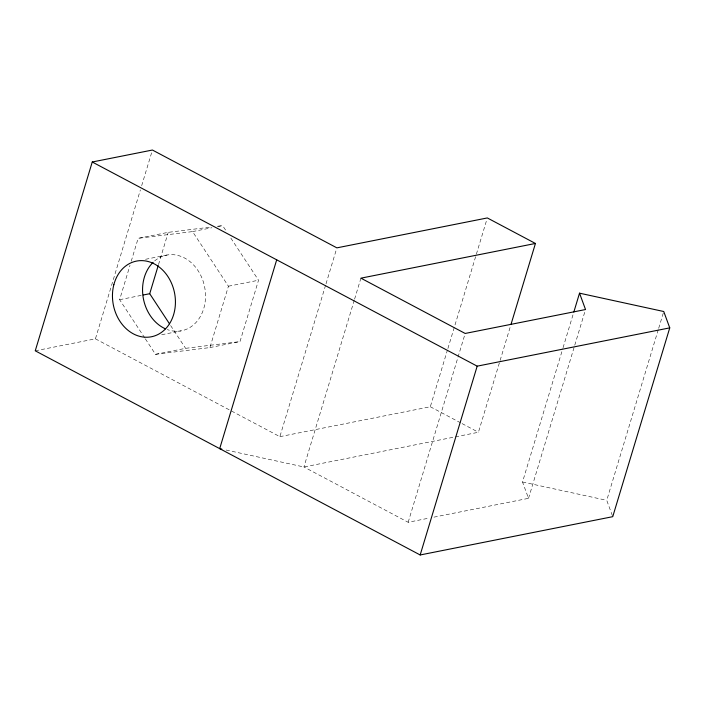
<?xml version="1.0" encoding="UTF-8"?>
<svg xmlns="http://www.w3.org/2000/svg" width="705" height="705" viewBox="0 0 705 705"><rect width="100%" height="100%" fill="white"/><g stroke="black" fill="none" stroke-linecap="round" stroke-linejoin="round"><path stroke-width="0.53" stroke-dasharray="3.52 2.64" d="M35.25 350.808L95.431 338.841L140.401 189.892M141.67 185.697L152.121 151.082M144.745 337.924L119.63 299.687L129.993 265.371M131.245 261.211L138.154 238.325L168.248 232.342L211.773 226.957M158.51 264.587L168.248 232.342M145.345 338.841L155.505 354.315L209.914 347.574L228.438 286.212L192.562 231.593L138.154 238.325M209.914 347.574L240 341.59L258.532 280.229L230.42 237.444M95.431 338.841L279.867 436.668L325.701 284.864M326.018 283.815L336.558 248.9M354.271 300.189L303.917 466.974L408.169 522.273L429.653 517.999M354.589 299.14L360.916 278.167M279.867 436.668L430.314 406.75L447.261 350.623M447.895 348.517L487.005 218.982M408.169 522.273L464.851 334.505M226.094 450.028L303.917 466.974L478.431 432.271L510.42 326.327M433.954 517.144L528.521 498.338L522.52 481.991L562.74 348.772M563.057 347.724L573.191 314.157M528.521 498.338L574.443 346.243M574.76 345.194L585.529 309.53M612.372 515.655L606.741 500.33L658.364 329.35M658.682 328.301L663.431 312.571M192.562 231.593L211.905 227.741M218.356 226.464L222.648 225.609L226.834 231.98M145.547 259.299L167.041 255.025M119.63 299.687L142.198 295.201M228.438 286.212L258.532 280.229M161.683 334.725L181.026 330.874M155.505 354.315L185.6 348.332L240 341.59M217.21 226.279L222.648 225.609M522.52 481.991L606.741 500.33M430.314 406.75L461.114 423.088M462.075 423.599L478.431 432.271M170.645 325.569L185.6 348.332M154.633 260.947A38.563 31.179 78.8 0 1 204.741 287.525A38.563 31.179 78.8 0 1 167.288 329.579"/><path stroke-width="1.06" d="M511.054 324.23L535.439 243.463L487.322 217.942L336.875 247.86L152.43 150.033L92.258 162L35.25 350.808L420.171 554.967L612.742 516.677L669.75 327.869L663.749 311.513L579.528 293.174L573.826 312.059M169.456 323.754L149.716 293.712L158.193 265.626M276.695 259.828L219.696 448.636L221.828 449.103M420.171 554.967L477.179 366.159L669.75 327.869M143.274 294.99L149.716 293.712M535.439 243.463L360.916 278.167L465.168 333.456L585.529 309.53L579.528 293.174M92.258 162L477.179 366.159M165.375 328.803A38.563 31.179 78.8 0 1 143.335 298.382A38.563 31.179 78.8 0 1 153.117 262.33M113.857 284.67A38.563 31.179 78.8 0 0 150.94 336.858A38.563 31.179 78.8 0 0 167.041 275.267A38.563 31.179 78.8 0 0 113.857 284.67"/></g></svg>
